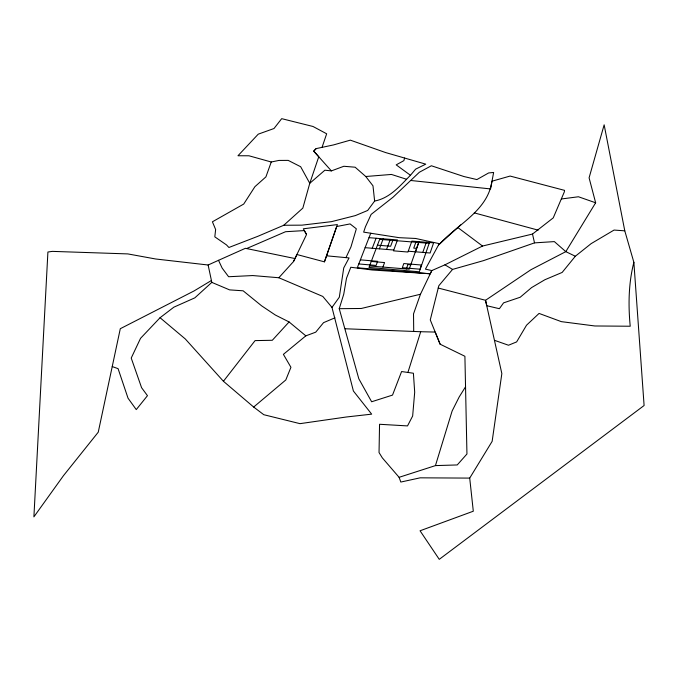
<?xml version="1.0" encoding="UTF-8"?>
<svg xmlns="http://www.w3.org/2000/svg" width="678" height="678" viewBox="0 0 678 678"><rect width="100%" height="100%" fill="white"/><g stroke="black" fill="none" stroke-linecap="round" stroke-linejoin="round"><path stroke-width="1.02" d="M438.174 288.023L485.533 300.286L501.847 373.578L492.143 441.344L469.71 478.1L473.303 511.212L420.055 530.781L439.259 559.342L644.1 405.512L633.871 262.327L624.785 230.834L614.056 230.062L591.157 243.622L575.334 256.242L565.808 251.64L554.358 241.605L534.518 242.877L483.448 260.649L452.557 269.412L438.827 285.718L430.267 319.914L440.115 344.187L464.905 356.281L466.947 453.997L457.235 464.947L435.445 465.6L399.096 477.32L382.307 457.845L379.036 452.531L379.553 424.275L407.52 425.911L412.656 416.004L414.69 392.206L413.402 373.239L401.596 371.544L392.52 395.096L371.637 401.766L358.806 378.756L339.237 308.685L343.738 294.227L346.509 278.217L350.797 267.259L372.137 269.98L430.25 273.768L431.793 270.573L444.929 264.835L482.533 246.038L532.51 234.054L553.24 217.875L564.359 191.823L564.545 190.357L510.102 176.06L491.931 181.212C487.846 210.553 458.014 223.977 439.861 243.8L415.682 238.47L399.113 237.673L363.662 232.13L365.391 226.884L371.137 214.392L393.147 197.112L419.343 172.263L431.361 165.763L463.93 176.534L476.897 179.568L488.652 172.941L493.626 172.458L490.55 188.925L410.69 180.475M404.588 158.033L403.868 160.644L396.198 164.864L410.453 175.271L415.622 169.153L425.759 164.152L385.57 152.55L350.331 140.151L333.457 144.939L316.168 148.609L313.711 151.126L331.373 170.898L343.848 166.271L355.136 167.212L365.764 176.5L372.976 185.814L374.637 201.044L367.679 210.46L355.416 215.579L331.44 221.664L301.939 225.155L283.768 225.257L257.996 236.249L228.901 247.495L226.528 244.936L214.807 236.842L215.638 229.537L212.417 221.799L243.716 204.061L254.911 186.687L265.912 176.882L271.251 162L278.912 160.432L288.201 160.389L300.668 166.737L309.77 183.306L302.837 208.104L283.768 225.257M435.445 465.6L452.124 411.004L459.15 397.028L465.371 387.062M407.902 372.485L420.707 331.728L435.2 332.059L440.115 344.187M633.871 262.327C628.531 283.09 628.184 304.939 630.218 326.228L594.877 325.974L561.333 321.643L539.061 313.422L526.526 325.211L516.636 341.907L508.492 345.238L494.703 340.39M322.008 147.457L326.66 133.795L313.007 126.481L281.692 118.658L274.005 128.515L258.25 134.159L237.97 155.754L248.945 155.779L271.251 162M293.472 261.606L296.981 254.538L324.431 261.844L337.381 224.588L303.32 228.791L306.541 234.529L293.472 261.606L278.827 277.743L252.725 275.556L228.605 276.734L222.147 268.09L218.519 260.318L208.129 265.005L155.66 258.988L127.82 253.911L52.35 251.377L47.909 252.021L33.9 516.856L63.469 475.668L98.251 432.183L120.294 328.711L194.018 290.964L211.417 280.506M324.431 261.844L336.712 226.52L350.077 223.918L356.34 228.808L350.941 246.97L345.958 257.632M422.792 252.411L426.335 242.258M439.234 243.665L425.428 269.132L431.793 270.573L420.462 294.244L413.521 313.906L413.716 331.449M418.665 242.47L409.215 269.2L369.527 265.979M415.504 251.809L419.089 241.673M406.325 268.971L407.893 264.547L410.775 264.793M415.826 242.249L413.733 248.131L416.58 248.368M382.901 267.064L384.57 262.572L371.256 261.437M392.816 240.402L390.638 246.258L377.451 245.182M386.57 249.436L390.325 239.385M379.392 248.843L383.197 238.817M372.239 248.258L376.087 238.249M370.73 233.232L357.289 267.793L430.25 273.768M624.785 230.834L604.149 124.828L589.089 177.831L595.648 202.79L565.808 251.64L530.942 269.717L485.533 300.286L486.779 305.71L499.381 308.71L503.568 302.871L520.195 297.244L531.594 287.591L544.9 279.726L562.155 272.429L575.334 256.242M112.226 366.569L118.082 368.654L128.032 398.189L136.261 409.605L147.465 395.672L141.583 387.697L131.218 358.052L140.541 338.33L160.059 317.728L185.289 338.949L223.426 381.273L253.665 407.046L263.793 414.707L299.99 423.657L346.373 416.995L371.663 414.148L353.391 391.003L331.983 307.405L339.305 297.218L343.738 267.912L349.068 257.92L326.525 255.809M223.426 381.273L255.081 340.61L272.302 340.28L289.082 321.948L305.837 335.847L315.728 332.169L323.55 322.652L334.957 317.821M316.16 148.609L313.711 151.126L318.762 156.771L309.77 183.306L324.889 170.195L331.364 170.898M410.453 175.271C400.028 185.814 389.986 198.129 374.637 201.044M208.129 265.005L211.816 282.387L194.823 297.854L173.865 307.176L160.059 317.728M438.513 244.987L460.676 224.91M253.665 407.046L285.794 379.977L290.938 367.298L283.396 354.357L305.837 335.847M218.519 260.318L245.402 248.309L294.981 258.555M246.606 248.555L285.557 231.715L304.337 230.596L306.541 234.529M420.462 294.244L361.272 308.482L339.237 308.685M561.409 198.976L578.444 196.764L595.648 202.79M365.764 176.5L391.452 174.441L406.529 179.255M469.71 478.1L420.165 477.829L400.825 482.05L399.096 477.32M345.246 328.762L420.707 331.728M369.002 237.681L397.486 239.953L393.469 250.835L407.944 252.03L411.86 241.097L433.606 242.834L430.106 253.004L408.232 251.216M365.111 247.673L393.765 250.029M360.374 259.852L377.654 261.318L376.095 265.437L358.781 263.954M474.286 212.892L538.129 230.139M211.816 282.387L229.605 289.887L243.131 290.803L261.615 305.829L275.37 315.041L289.082 321.948M278.827 277.743L322.804 296.439L331.983 307.405M444.929 264.835L452.557 269.412M457.811 227.52L482.533 246.038M532.51 234.054L534.518 242.877M421.428 265.03L419.979 269.2L402.325 267.691L403.817 263.539L421.428 265.03M429.182 243.309L419.318 271.793L368.968 267.446L379.672 239.351L429.182 243.309"/></g></svg>
